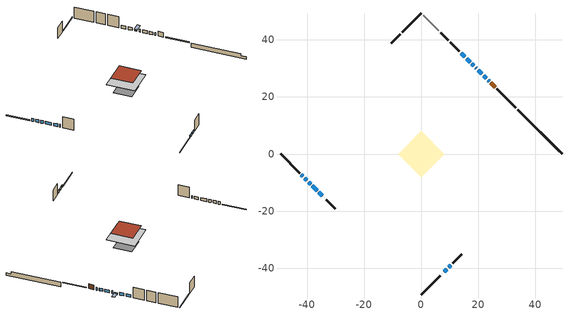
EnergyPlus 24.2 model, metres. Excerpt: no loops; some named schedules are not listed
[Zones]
conditioned space
 floor othersidecoefficients (Floor1 construction): -3.36,0 0,3.36 3.36,0 0,-3.36 z1.22
 floor adiabatic (AdiabaticFloorConstruction): -8.08,0 0,8.08 8.08,0 0,-8.08 z3.66
 floor foundation (Slab1 construction): -5.2,0 0,5.2 5.2,0 0,-5.2 z-0.79
 wall outside (RimJoist1 construction): 0,-49.36 6.68,-42.67 / -49.36,0 -42.67,-6.68 / 0,49.36 -6.68,42.67 / 33.23,16.13 26.54,22.82 z1.22:1.52
 wall outside (AdiabaticWallConstruction 1): 25.89,23.47 24.45,24.91 z1.22:3.25
 wall outside (AdiabaticWallConstruction): -42.02,-7.34 -41.52,-7.84 / 23.79,25.57 23.49,25.87 / 7.34,-42.02 7.36,-42 / -40.86,-8.5 -40.1,-9.26 / 22.83,26.52 21.96,27.4 / 21.3,28.06 20,29.36 / -39.44,-9.92 -38.83,-10.52 / 19.34,30.01 19.04,30.32 / -38.18,-11.18 -36.53,-12.83 / 8.01,-41.35 8.91,-40.45 / 9.57,-39.79 10.32,-39.04 / 17.1,32.26 15.93,33.43 / 15.27,34.09 13.96,35.4 / -35.87,-13.49 -34.74,-14.61 / -34.09,-15.27 -33.94,-15.42 z1.22:2.44; 18.38,30.97 17.75,31.61 z1.22:1.81
 wall outside (Wall1 construction): 10.98,-38.38 14.18,-35.18 / -33.28,-16.08 -30.08,-19.28 / -7.34,42.02 -10.54,38.82 / 13.3,36.06 10.1,39.26 z1.22:6.1
 wall foundation (FoundationWall1 construction): 33.88,15.48,-0.79 33.88,15.48,1.22 47.81,1.55,1.22 47.81,1.55,0.27 49.36,0,0.27 49.36,0,-0.79
 wall othersidecoefficients (Wall2 construction): 9.44,39.91 6.85,42.51 z1.22:6.1
 wall adiabatic (Wall4 construction): 6.19,43.16 0.66,48.7 z1.22:6.1
 window (WindowConstruction): -42.02,-7.34 -41.52,-7.84 z1.22:2.44
 window (WindowConstruction 11): 23.79,25.57 23.49,25.87 z1.22:2.44
 window (WindowConstruction 12): 7.34,-42.02 7.35,-42 z1.22:2.44
 window (WindowConstruction 7): -40.86,-8.5 -40.1,-9.26 z1.22:2.44
 window (WindowConstruction 8): 22.83,26.52 21.96,27.4 z1.22:2.44
 window (WindowConstruction 9): 21.3,28.06 20,29.36 z1.22:2.44
 window (WindowConstruction 13): -39.44,-9.92 -38.83,-10.52 z1.22:2.44
 window (WindowConstruction 14): 19.34,30.02 19.04,30.32 z1.22:2.44
 window (WindowConstruction 15): 18.38,30.97 17.75,31.6 z1.22:1.81
 window (WindowConstruction 1): -38.18,-11.18 -36.53,-12.83 z1.22:2.44
 window (WindowConstruction 2): 8.01,-41.35 8.91,-40.45 z1.22:2.44
 window (WindowConstruction 3): 9.57,-39.79 10.32,-39.04 z1.22:2.44
 window (WindowConstruction 4): 17.1,32.26 15.93,33.43 z1.22:2.44
 window (WindowConstruction 5): 15.27,34.09 13.96,35.4 z1.22:2.44
 window (WindowConstruction 6): -35.87,-13.49 -34.75,-14.61 z1.22:2.44
 window (WindowConstruction 10): -34.09,-15.27 -33.94,-15.42 z1.22:2.44
 door (Door): 25.89,23.47 24.45,24.91 z1.22:3.25
 ceiling adiabatic (AdiabaticFloorConstruction): 0,-8.08 8.08,0 0,8.08 -8.08,0 z3.66
 roof outside (Roof1 construction): 0,6.19 -6.19,0 0,-6.19 6.19,0 z6.1
shading: 17.65,31.71 18.49,30.87 20.65,33.03 19.81,33.87 z1.95
[Building]
Building 1: Terrain=Suburbs
[Site:Location]
Montreal Intl AP_QC: Latitude {deg}=45.47; Longitude {deg}=-73.74; Time Zone {hr}=-5; Elevation {m}=36; Keep Site Location Information=Yes
[Site:GroundTemperature:Shallow]
2.07863, -0.316383, -0.508184, 0.628371, 5.19101, 9.73239, 13.6695, 16.1636, 16.3755, 14.347, 10.5102, 6.10817
[Site:WaterMainsTemperature]
Calculation Method=Schedule; Temperature Schedule=mains temperature schedule
[Material] Roughness=Rough; Thermal Absorptance=0.9
Name | Thickness {m} | Conductivity {W/m-K} | Density {kg/m3} | Specific Heat {J/kg-K} | Solar Absorptance | Visible Absorptance
asphalt or fiberglass shingles | 0.00635 | 0.162714 | 1121.4 | 1465.45 | 0.4 | 0.4
concrete 4.0 in. | 0.1016 | 1.803125 | 2242.8 | 837.4 | 0.7 | 0.7
concrete 8.0 in. | 0.2032 | 1.803125 | 2242.8 | 837.4 | 0.7 | 0.7
door material | 0.04445 | 0.0451087 | 512.64 | 1214.23 | 0.7 | 0.7
floor covering | 0.0127 | 9.015625 | 54.468 | 1339.84 | 0.6 | 0.6
floor covering 1 | 0.0127 | 0.0433444 | 54.468 | 1339.84 | 0.6 | 0.6
floor rigid ins; wall rigid ins | 0.512978 | 0.029427 | 32.04 | 1214.23 | 0.7 | 0.7
floor stud and cavity | 0.0889 | 0.446003 | 50.32683 | 1063.81 | 0.7 | 0.7
floor stud and cavity 1 | 0.1397 | 1.75129 | 37.0049 | 1207.88 | 0.7 | 0.7
furniture material conditioned space 1 | 0.1524 | 0.115458 | 640.8 | 1214.23 | 0.6 | 0.6
gypsum board | 0.0127 | 0.160291 | 801 | 837.4 | 0.6 | 0.6
gypsum board 1 | 0.0127 | 0.160291 | 801 | 837.4 | 0.7 | 0.7
osb sheathing 0.5 in. | 0.0127 | 0.115458 | 512.64 | 1214.23 | 0.7 | 0.7
osb sheathing 0.5 in. 1 | 0.0127 | 0.115458 | 512.64 | 1214.23 | 0.4 | 0.4
osb sheathing 0.75 in. | 0.01905 | 0.115458 | 512.64 | 1214.23 | 0.7 | 0.7
osb sheathing 2.0 in. | 0.0508 | 0.115458 | 512.64 | 1214.23 | 0.7 | 0.7
rim joist stud and cavity | 0.0508 | 0.353641 | 125.044 | 1163.47 | 0.6 | 0.6
roof stud and cavity | 0.2032 | 0.130848 | 78.34581 | 1123.46 | 0.7 | 0.7
wall stud and cavity | 0.1397 | 0.118064 | 139.0536 | 1170.24 | 0.7 | 0.7
wall stud and cavity 1 | 0.1397 | 0.103772 | 139.0536 | 1170.24 | 0.7 | 0.7
wall stud and cavity 2 | 0.0889 | 0.380278 | 52.3479 | 1209.89 | 0.7 | 0.7
wall stud and cavity 3 | 0.0889 | 0.391764 | 83.0341 | 1211.67 | 0.7 | 0.7
wood siding | 0.0254 | 0.102417 | 544.68 | 1172.36 | 0.4 | 0.4
wood siding 1; wood siding 2; wood siding 3 | 0.0254 | 0.102417 | 544.68 | 1172.36 | 0.7 | 0.7
[WindowMaterial:SimpleGlazingSystem]
Name | U-Factor {W/m2-K} | Solar Heat Gain Coefficient
WindowMaterial | 2.77768 | 0.55
WindowMaterial 1 | 1.90043 | 0.57
WindowMaterial 10 | 3.023535 | 0.55
WindowMaterial 11 | 3.04 | 0.45
WindowMaterial 12 | 3.1564 | 0.15
WindowMaterial 13 | 5.411134 | 0.61
WindowMaterial 14 | 3.04227 | 0.45
WindowMaterial 2 | 1.93109 | 0.54
WindowMaterial 3 | 1.939037 | 0.53
WindowMaterial 4 | 1.91405 | 0.56
WindowMaterial 5 | 2.95256 | 0.58
WindowMaterial 6 | 1.916325 | 0.55
WindowMaterial 7 | 2.969594 | 0.56
WindowMaterial 8 | 2.93496 | 0.6
WindowMaterial 9 | 2.915653 | 0.63
[Construction]
AdiabaticFloorConstruction: floor stud and cavity 1, floor rigid ins, osb sheathing 0.75 in., floor covering 1
AdiabaticWallConstruction: wood siding 2, wall rigid ins, wall stud and cavity 2, gypsum board
AdiabaticWallConstruction 1: wood siding 3, wall rigid ins, wall stud and cavity 2, gypsum board
Door: door material
Floor1 construction: floor stud and cavity, floor covering
FoundationWall1 construction: concrete 8.0 in., gypsum board 1
furniture construction conditioned space 1: furniture material conditioned space 1
PartitionWallConstruction: gypsum board, wall stud and cavity 3, gypsum board
RimJoist1 construction: wood siding 1, osb sheathing 2.0 in., rim joist stud and cavity
Roof1 construction: asphalt or fiberglass shingles, osb sheathing 0.75 in., roof stud and cavity, gypsum board
Slab1 construction: concrete 4.0 in.
Wall1 construction: wood siding, osb sheathing 0.5 in., wall stud and cavity, gypsum board
Wall2 construction; Wall4 construction: osb sheathing 0.5 in. 1, wall stud and cavity 1, gypsum board
WindowConstruction: WindowMaterial
WindowConstruction 1: WindowMaterial 1
WindowConstruction 10: WindowMaterial 10
WindowConstruction 11: WindowMaterial 11
WindowConstruction 12: WindowMaterial 12
WindowConstruction 13; WindowConstruction 14: WindowMaterial 13
WindowConstruction 15: WindowMaterial 14
WindowConstruction 2: WindowMaterial 2
WindowConstruction 3: WindowMaterial 3
WindowConstruction 4: WindowMaterial 4
WindowConstruction 5: WindowMaterial 5
WindowConstruction 6: WindowMaterial 6
WindowConstruction 7: WindowMaterial 7
WindowConstruction 8: WindowMaterial 8
WindowConstruction 9: WindowMaterial 9
[Zone]
conditioned space: Multiplier=1; Volume {m3}=460.2; Part of Total Floor Area=Yes
[Space]
conditioned space 1: Zone=conditioned space; Volume {m3}=460.2
[SurfaceProperty:OtherSideCoefficients]
other non-freezing space: Combined Convective/Radiative Film Coefficient {W/m2-K}=8.35; Constant Temperature Coefficient=1; External Dry-Bulb Temperature Coefficient=0; Ground Temperature Coefficient=0; Wind Speed Coefficient=0; Zone Air Temperature Coefficient=0; Constant Temperature Schedule=other non-freezing space; Previous Other Side Temperature Coefficient=0
[SurfaceProperty:ExposedFoundationPerimeter]
Slab1: Exposed Perimeter Calculation Method=TotalExposedPerimeter; Total Exposed Perimeter {m}=21.885
[InternalMass] Zone or ZoneList=conditioned space; Space or SpaceList=conditioned space 1
Name | Construction | Surface Area {m2}
furniture mass conditioned space 1 | furniture construction conditioned space 1 | 82.9439
partition wall mass | PartitionWallConstruction | 207.36
[Lights]
interior lighting: Zone or ZoneList or Space or SpaceList=conditioned space 1; Schedule=interior lighting schedule; Design Level Calculation Method=LightingLevel; Lighting Level {W}=343.2; Return Air Fraction=0; Fraction Radiant=0.6; Fraction Visible=0.2; Fraction Replaceable=1
[People]
occupants: Zone or ZoneList or Space or SpaceList=conditioned space 1; Number of People Schedule=occupants schedule; Number of People Calculation Method=People; Number of People=3; Fraction Radiant=0.314171; Sensible Heat Fraction=0.56303; Activity Level Schedule=occupants activity schedule; Carbon Dioxide Generation Rate {m3/s-W}=0; Enable ASHRAE 55 Comfort Warnings=No; Mean Radiant Temperature Calculation Type=EnclosureAveraged
[ElectricEquipment] Zone or ZoneList or Space or SpaceList=conditioned space 1; Design Level Calculation Method=EquipmentLevel
Name | Schedule | Design Level {W} | Fraction Latent | Fraction Radiant | Fraction Lost
clothes dryer | clothes dryer schedule | 140.772 | 0.015 | 0.081 | 0.85
clothes washer | clothes washer schedule | 32.1985 | 0.03 | 0.162 | 0.7
cooking range | cooking range schedule | 208.969 | 0.08 | 0.432 | 0.2
dishwasher | dishwasher schedule | 66.8632 | 0.3 | 0.18 | 0.4
fridge | fridge schedule | 72.9452 | 0 | 0.6 | 0
mech vent bath fan 0 | mech vent bath fan 0 schedule | 50.2 | 0 | 0 | 1
mech vent house fan | mech vent house fan schedule | 0 | 0 | 0 | 1
mech vent house fan cfis | mech vent house fan cfis schedule | 0 | 0 | 0 | 0
mech vent range fan 0 | mech vent range fan 0 schedule | 57 | 0 | 0 | 1
misc plug loads | misc plug loads schedule | 494.7 | 0.045 | 0.513 | 0.1
whole house fan | Always On Discrete | 0 | 0 | 0 | 1
[OtherEquipment] Zone or ZoneList or Space or SpaceList=conditioned space 1; Design Level Calculation Method=EquipmentLevel
Name | Fuel Type | Schedule | Design Level {W} | Fraction Latent | Fraction Radiant | Fraction Lost
clothes dryer 1 | Electricity | clothes dryer schedule | 0 | 0.015 | 0.081 | 0.85
cooking range 1 | Electricity | cooking range schedule | 0 | 0.08 | 0.432 | 0.2
general water use latent | None | general water use schedule | 59.3978 | 1 | 0 | 0
general water use sensible | None | general water use schedule | -58.539 | 0 | 0.6 | 0
mech vent house fan latent load | None | Always On Discrete | 0 | 1 | 0 | 0
mech vent house fan sensible load | None | Always On Discrete | 0 | 0 | 0 | 0
water heater energy adjustment1 | Electricity | Always On Discrete | 0.01 | 0 | 0 | 1
[ZoneInfiltration:DesignFlowRate] Zone or ZoneList or Space or SpaceList=conditioned space 1; Schedule=Always On Discrete; Design Flow Rate Calculation Method=Flow/Zone; Design Flow Rate {m3/s}=0
infil flow; natural vent flow; whole house fan flow
[Foundation:Kiva]
Foundation Kiva 1: Initial Indoor Air Temperature {C}=18; Wall Height Above Grade {m}=1.21999; Wall Depth Below Slab {m}=0.2032
[Foundation:Kiva:Settings]
Soil Conductivity {W/m-K}=0.849921; Soil Density {kg/m3}=1842.3; Soil Specific Heat {J/kg-K}=418.7; Ground Solar Absorptivity=0.9; Ground Thermal Absorptivity=0.9; Ground Surface Roughness {m}=0.03; Far-Field Width {m}=40; Deep-Ground Boundary Condition=ZeroFlux; Deep-Ground Depth {m}=40; Minimum Cell Dimension {m}=0.2; Maximum Cell Growth Coefficient=3; Simulation Timestep=Timestep
[Exterior:Lights]
exterior lighting: Schedule=exterior lighting schedule; Design Level {W}=75.6
[Schedule:Constant]
Name | Hourly Value
other non-freezing space; fridge schedule | 0
occupants activity schedule | 117.228
mech vent house fan schedule; mech vent house fan cfis schedule; Always On Discrete | 1
[Schedule:Day:Interval]
interior lighting schedule day: No, 01:00, 0.108182, 04:00, 0.0901515, 05:00, 0.0991667, 06:00, 0.162273, 07:00, 0.270455, 08:00, 0.342576, 10:00, 0.369621, 11:00, 0.351591, 12:00, 0.333561, 13:00, 0.324545, 14:00, 0.31553, 15:00, 0.333561, 16:00, 0.369621, 17:00, 0.450758, 18:00, 0.585985, 19:00, 0.775303, 20:00, 0.955606, 21:00, 0.991667, 22:00, 0.712197, 23:00, 0.360606, 24:00, 0.162273
interior lighting schedule day 1: No, 01:00, 0.100909, 04:00, 0.0840909, 05:00, 0.0925, 06:00, 0.151364, 07:00, 0.252273, 08:00, 0.319545, 10:00, 0.344773, 11:00, 0.327955, 12:00, 0.311136, 13:00, 0.302727, 14:00, 0.294318, 15:00, 0.311136, 16:00, 0.344773, 17:00, 0.420455, 18:00, 0.546591, 19:00, 0.723182, 20:00, 0.891364, 21:00, 0.925, 22:00, 0.664318, 23:00, 0.336364, 24:00, 0.151364
interior lighting schedule default day: No, 24:00, 0
[Schedule:Week:Daily]
interior lighting schedule Week Rule - Jan1-Jan27: interior lighting schedule day, interior lighting schedule day, interior lighting schedule day, interior lighting schedule day, interior lighting schedule day, interior lighting schedule day, interior lighting schedule day, interior lighting schedule default day, interior lighting schedule default day, interior lighting schedule default day, interior lighting schedule default day, interior lighting schedule default day
interior lighting schedule Week Rule - Jan28-Feb3: interior lighting schedule day, interior lighting schedule day, interior lighting schedule day, interior lighting schedule day, interior lighting schedule day 1, interior lighting schedule day 1, interior lighting schedule day 1, interior lighting schedule default day, interior lighting schedule default day, interior lighting schedule default day, interior lighting schedule default day, interior lighting schedule default day
interior lighting schedule Week Rule - Feb4-Feb24: interior lighting schedule day 1, interior lighting schedule day 1, interior lighting schedule day 1, interior lighting schedule day 1, interior lighting schedule day 1, interior lighting schedule day 1, interior lighting schedule day 1, interior lighting schedule default day, interior lighting schedule default day, interior lighting schedule default day, interior lighting schedule default day, interior lighting schedule default day
interior lighting schedule Week Rule - Feb25-Mar3: interior lighting schedule day 1, interior lighting schedule day 1, interior lighting schedule day 1, interior lighting schedule day 1, interior lighting schedule day 2, interior lighting schedule day 2, interior lighting schedule day 2, interior lighting schedule default day, interior lighting schedule default day, interior lighting schedule default day, interior lighting schedule default day, interior lighting schedule default day
interior lighting schedule Week Rule - Mar4-Mar31: interior lighting schedule day 2, interior lighting schedule day 2, interior lighting schedule day 2, interior lighting schedule day 2, interior lighting schedule day 2, interior lighting schedule day 2, interior lighting schedule day 2, interior lighting schedule default day, interior lighting schedule default day, interior lighting schedule default day, interior lighting schedule default day, interior lighting schedule default day
interior lighting schedule Week Rule - Apr1-Apr28: interior lighting schedule day 3, interior lighting schedule day 3, interior lighting schedule day 3, interior lighting schedule day 3, interior lighting schedule day 3, interior lighting schedule day 3, interior lighting schedule day 3, interior lighting schedule default day, interior lighting schedule default day, interior lighting schedule default day, interior lighting schedule default day, interior lighting schedule default day
interior lighting schedule Week Rule - Apr29-May5: interior lighting schedule day 3, interior lighting schedule day 3, interior lighting schedule day 4, interior lighting schedule day 4, interior lighting schedule day 4, interior lighting schedule day 4, interior lighting schedule day 4, interior lighting schedule default day, interior lighting schedule default day, interior lighting schedule default day, interior lighting schedule default day, interior lighting schedule default day
interior lighting schedule Week Rule - May6-May26: interior lighting schedule day 4, interior lighting schedule day 4, interior lighting schedule day 4, interior lighting schedule day 4, interior lighting schedule day 4, interior lighting schedule day 4, interior lighting schedule day 4, interior lighting schedule default day, interior lighting schedule default day, interior lighting schedule default day, interior lighting schedule default day, interior lighting schedule default day
interior lighting schedule Week Rule - May27-Jun2: interior lighting schedule day 4, interior lighting schedule day 4, interior lighting schedule day 4, interior lighting schedule day 4, interior lighting schedule day 4, interior lighting schedule day 5, interior lighting schedule day 5, interior lighting schedule default day, interior lighting schedule default day, interior lighting schedule default day, interior lighting schedule default day, interior lighting schedule default day
interior lighting schedule Week Rule - Jun3-Jun30: interior lighting schedule day 5, interior lighting schedule day 5, interior lighting schedule day 5, interior lighting schedule day 5, interior lighting schedule day 5, interior lighting schedule day 5, interior lighting schedule day 5, interior lighting schedule default day, interior lighting schedule default day, interior lighting schedule default day, interior lighting schedule default day, interior lighting schedule default day
interior lighting schedule Week Rule - Jul1-Jul28: interior lighting schedule day 6, interior lighting schedule day 6, interior lighting schedule day 6, interior lighting schedule day 6, interior lighting schedule day 6, interior lighting schedule day 6, interior lighting schedule day 6, interior lighting schedule default day, interior lighting schedule default day, interior lighting schedule default day, interior lighting schedule default day, interior lighting schedule default day
interior lighting schedule Week Rule - Jul29-Aug4: interior lighting schedule day 6, interior lighting schedule day 6, interior lighting schedule day 6, interior lighting schedule day 7, interior lighting schedule day 7, interior lighting schedule day 7, interior lighting schedule day 7, interior lighting schedule default day, interior lighting schedule default day, interior lighting schedule default day, interior lighting schedule default day, interior lighting schedule default day
interior lighting schedule Week Rule - Aug5-Aug25: interior lighting schedule day 7, interior lighting schedule day 7, interior lighting schedule day 7, interior lighting schedule day 7, interior lighting schedule day 7, interior lighting schedule day 7, interior lighting schedule day 7, interior lighting schedule default day, interior lighting schedule default day, interior lighting schedule default day, interior lighting schedule default day, interior lighting schedule default day
interior lighting schedule Week Rule - Aug26-Sep1: interior lighting schedule day 7, interior lighting schedule day 7, interior lighting schedule day 7, interior lighting schedule day 7, interior lighting schedule day 7, interior lighting schedule day 7, interior lighting schedule day 8, interior lighting schedule default day, interior lighting schedule default day, interior lighting schedule default day, interior lighting schedule default day, interior lighting schedule default day
interior lighting schedule Week Rule - Sep2-Sep29: interior lighting schedule day 8, interior lighting schedule day 8, interior lighting schedule day 8, interior lighting schedule day 8, interior lighting schedule day 8, interior lighting schedule day 8, interior lighting schedule day 8, interior lighting schedule default day, interior lighting schedule default day, interior lighting schedule default day, interior lighting schedule default day, interior lighting schedule default day
interior lighting schedule Week Rule - Sep30-Oct6: interior lighting schedule day 8, interior lighting schedule day 9, interior lighting schedule day 9, interior lighting schedule day 9, interior lighting schedule day 9, interior lighting schedule day 9, interior lighting schedule day 9, interior lighting schedule default day, interior lighting schedule default day, interior lighting schedule default day, interior lighting schedule default day, interior lighting schedule default day
interior lighting schedule Week Rule - Oct7-Oct27: interior lighting schedule day 9, interior lighting schedule day 9, interior lighting schedule day 9, interior lighting schedule day 9, interior lighting schedule day 9, interior lighting schedule day 9, interior lighting schedule day 9, interior lighting schedule default day, interior lighting schedule default day, interior lighting schedule default day, interior lighting schedule default day, interior lighting schedule default day
interior lighting schedule Week Rule - Oct28-Nov3: interior lighting schedule day 9, interior lighting schedule day 9, interior lighting schedule day 9, interior lighting schedule day 9, interior lighting schedule day 10, interior lighting schedule day 10, interior lighting schedule day 10, interior lighting schedule default day, interior lighting schedule default day, interior lighting schedule default day, interior lighting schedule default day, interior lighting schedule default day
interior lighting schedule Week Rule - Nov4-Nov24: interior lighting schedule day 10, interior lighting schedule day 10, interior lighting schedule day 10, interior lighting schedule day 10, interior lighting schedule day 10, interior lighting schedule day 10, interior lighting schedule day 10, interior lighting schedule default day, interior lighting schedule default day, interior lighting schedule default day, interior lighting schedule default day, interior lighting schedule default day
interior lighting schedule Week Rule - Nov25-Dec1: interior lighting schedule day 10, interior lighting schedule day 10, interior lighting schedule day 10, interior lighting schedule day 10, interior lighting schedule day 10, interior lighting schedule day 10, interior lighting schedule day 11, interior lighting schedule default day, interior lighting schedule default day, interior lighting schedule default day, interior lighting schedule default day, interior lighting schedule default day
interior lighting schedule Week Rule - Dec2-Dec31: interior lighting schedule day 11, interior lighting schedule day 11, interior lighting schedule day 11, interior lighting schedule day 11, interior lighting schedule day 11, interior lighting schedule day 11, interior lighting schedule day 11, interior lighting schedule default day, interior lighting schedule default day, interior lighting schedule default day, interior lighting schedule default day, interior lighting schedule default day
occupants schedule Week Rule - Jan1-Dec31: occupants schedule day, occupants schedule day, occupants schedule day, occupants schedule day, occupants schedule day, occupants schedule day, occupants schedule day, occupants schedule default day, occupants schedule default day, occupants schedule default day, occupants schedule default day, occupants schedule default day
clothes dryer schedule Week Rule - Jan1-Dec31: clothes dryer schedule day, clothes dryer schedule day, clothes dryer schedule day, clothes dryer schedule day, clothes dryer schedule day, clothes dryer schedule day, clothes dryer schedule day, clothes dryer schedule default day, clothes dryer schedule default day, clothes dryer schedule default day, clothes dryer schedule default day, clothes dryer schedule default day
clothes washer schedule Week Rule - Jan1-Dec31: clothes washer schedule day, clothes washer schedule day, clothes washer schedule day, clothes washer schedule day, clothes washer schedule day, clothes washer schedule day, clothes washer schedule day, clothes washer schedule default day, clothes washer schedule default day, clothes washer schedule default day, clothes washer schedule default day, clothes washer schedule default day
cooking range schedule Week Rule - Jan1-Dec31: cooking range schedule day, cooking range schedule day, cooking range schedule day, cooking range schedule day, cooking range schedule day, cooking range schedule day, cooking range schedule day, cooking range schedule default day, cooking range schedule default day, cooking range schedule default day, cooking range schedule default day, cooking range schedule default day
dishwasher schedule Week Rule - Jan1-Dec31: dishwasher schedule day, dishwasher schedule day, dishwasher schedule day, dishwasher schedule day, dishwasher schedule day, dishwasher schedule day, dishwasher schedule day, dishwasher schedule default day, dishwasher schedule default day, dishwasher schedule default day, dishwasher schedule default day, dishwasher schedule default day
mech vent bath fan 0 schedule Week Rule - Jan1-Dec31: mech vent bath fan 0 schedule day, mech vent bath fan 0 schedule day, mech vent bath fan 0 schedule day, mech vent bath fan 0 schedule day, mech vent bath fan 0 schedule day, mech vent bath fan 0 schedule day, mech vent bath fan 0 schedule day, mech vent bath fan 0 schedule default day, mech vent bath fan 0 schedule default day, mech vent bath fan 0 schedule default day, mech vent bath fan 0 schedule default day, mech vent bath fan 0 schedule default day
mech vent range fan 0 schedule Week Rule - Jan1-Dec31: mech vent range fan 0 schedule day, mech vent range fan 0 schedule day, mech vent range fan 0 schedule day, mech vent range fan 0 schedule day, mech vent range fan 0 schedule day, mech vent range fan 0 schedule day, mech vent range fan 0 schedule day, mech vent range fan 0 schedule default day, mech vent range fan 0 schedule default day, mech vent range fan 0 schedule default day, mech vent range fan 0 schedule default day, mech vent range fan 0 schedule default day
misc plug loads schedule Week Rule - Jan1-Dec31: misc plug loads schedule day, misc plug loads schedule day, misc plug loads schedule day, misc plug loads schedule day, misc plug loads schedule day, misc plug loads schedule day, misc plug loads schedule day, misc plug loads schedule default day, misc plug loads schedule default day, misc plug loads schedule default day, misc plug loads schedule default day, misc plug loads schedule default day
general water use schedule Week Rule - Jan1-Dec31: general water use schedule day, general water use schedule day, general water use schedule day, general water use schedule day, general water use schedule day, general water use schedule day, general water use schedule day, general water use schedule default day, general water use schedule default day, general water use schedule default day, general water use schedule default day, general water use schedule default day
exterior lighting schedule Week Rule - Jan1-Jan27: exterior lighting schedule day, exterior lighting schedule day, exterior lighting schedule day, exterior lighting schedule day, exterior lighting schedule day, exterior lighting schedule day, exterior lighting schedule day, exterior lighting schedule default day, exterior lighting schedule default day, exterior lighting schedule default day, exterior lighting schedule default day, exterior lighting schedule default day
exterior lighting schedule Week Rule - Jan28-Feb3: exterior lighting schedule day, exterior lighting schedule day, exterior lighting schedule day, exterior lighting schedule day, exterior lighting schedule day 1, exterior lighting schedule day 1, exterior lighting schedule day 1, exterior lighting schedule default day, exterior lighting schedule default day, exterior lighting schedule default day, exterior lighting schedule default day, exterior lighting schedule default day
exterior lighting schedule Week Rule - Feb4-Feb24: exterior lighting schedule day 1, exterior lighting schedule day 1, exterior lighting schedule day 1, exterior lighting schedule day 1, exterior lighting schedule day 1, exterior lighting schedule day 1, exterior lighting schedule day 1, exterior lighting schedule default day, exterior lighting schedule default day, exterior lighting schedule default day, exterior lighting schedule default day, exterior lighting schedule default day
exterior lighting schedule Week Rule - Feb25-Mar3: exterior lighting schedule day 1, exterior lighting schedule day 1, exterior lighting schedule day 1, exterior lighting schedule day 1, exterior lighting schedule day 2, exterior lighting schedule day 2, exterior lighting schedule day 2, exterior lighting schedule default day, exterior lighting schedule default day, exterior lighting schedule default day, exterior lighting schedule default day, exterior lighting schedule default day
exterior lighting schedule Week Rule - Mar4-Mar31: exterior lighting schedule day 2, exterior lighting schedule day 2, exterior lighting schedule day 2, exterior lighting schedule day 2, exterior lighting schedule day 2, exterior lighting schedule day 2, exterior lighting schedule day 2, exterior lighting schedule default day, exterior lighting schedule default day, exterior lighting schedule default day, exterior lighting schedule default day, exterior lighting schedule default day
exterior lighting schedule Week Rule - Apr1-Apr28: exterior lighting schedule day 3, exterior lighting schedule day 3, exterior lighting schedule day 3, exterior lighting schedule day 3, exterior lighting schedule day 3, exterior lighting schedule day 3, exterior lighting schedule day 3, exterior lighting schedule default day, exterior lighting schedule default day, exterior lighting schedule default day, exterior lighting schedule default day, exterior lighting schedule default day
exterior lighting schedule Week Rule - Apr29-May5: exterior lighting schedule day 3, exterior lighting schedule day 3, exterior lighting schedule day 4, exterior lighting schedule day 4, exterior lighting schedule day 4, exterior lighting schedule day 4, exterior lighting schedule day 4, exterior lighting schedule default day, exterior lighting schedule default day, exterior lighting schedule default day, exterior lighting schedule default day, exterior lighting schedule default day
exterior lighting schedule Week Rule - May6-May26: exterior lighting schedule day 4, exterior lighting schedule day 4, exterior lighting schedule day 4, exterior lighting schedule day 4, exterior lighting schedule day 4, exterior lighting schedule day 4, exterior lighting schedule day 4, exterior lighting schedule default day, exterior lighting schedule default day, exterior lighting schedule default day, exterior lighting schedule default day, exterior lighting schedule default day
exterior lighting schedule Week Rule - May27-Jun2: exterior lighting schedule day 4, exterior lighting schedule day 4, exterior lighting schedule day 4, exterior lighting schedule day 4, exterior lighting schedule day 4, exterior lighting schedule day 5, exterior lighting schedule day 5, exterior lighting schedule default day, exterior lighting schedule default day, exterior lighting schedule default day, exterior lighting schedule default day, exterior lighting schedule default day
exterior lighting schedule Week Rule - Jun3-Jun30: exterior lighting schedule day 5, exterior lighting schedule day 5, exterior lighting schedule day 5, exterior lighting schedule day 5, exterior lighting schedule day 5, exterior lighting schedule day 5, exterior lighting schedule day 5, exterior lighting schedule default day, exterior lighting schedule default day, exterior lighting schedule default day, exterior lighting schedule default day, exterior lighting schedule default day
exterior lighting schedule Week Rule - Jul1-Jul28: exterior lighting schedule day 6, exterior lighting schedule day 6, exterior lighting schedule day 6, exterior lighting schedule day 6, exterior lighting schedule day 6, exterior lighting schedule day 6, exterior lighting schedule day 6, exterior lighting schedule default day, exterior lighting schedule default day, exterior lighting schedule default day, exterior lighting schedule default day, exterior lighting schedule default day
exterior lighting schedule Week Rule - Jul29-Aug4: exterior lighting schedule day 6, exterior lighting schedule day 6, exterior lighting schedule day 6, exterior lighting schedule day 7, exterior lighting schedule day 7, exterior lighting schedule day 7, exterior lighting schedule day 7, exterior lighting schedule default day, exterior lighting schedule default day, exterior lighting schedule default day, exterior lighting schedule default day, exterior lighting schedule default day
exterior lighting schedule Week Rule - Aug5-Aug25: exterior lighting schedule day 7, exterior lighting schedule day 7, exterior lighting schedule day 7, exterior lighting schedule day 7, exterior lighting schedule day 7, exterior lighting schedule day 7, exterior lighting schedule day 7, exterior lighting schedule default day, exterior lighting schedule default day, exterior lighting schedule default day, exterior lighting schedule default day, exterior lighting schedule default day
exterior lighting schedule Week Rule - Aug26-Sep1: exterior lighting schedule day 7, exterior lighting schedule day 7, exterior lighting schedule day 7, exterior lighting schedule day 7, exterior lighting schedule day 7, exterior lighting schedule day 7, exterior lighting schedule day 8, exterior lighting schedule default day, exterior lighting schedule default day, exterior lighting schedule default day, exterior lighting schedule default day, exterior lighting schedule default day
exterior lighting schedule Week Rule - Sep2-Sep29: exterior lighting schedule day 8, exterior lighting schedule day 8, exterior lighting schedule day 8, exterior lighting schedule day 8, exterior lighting schedule day 8, exterior lighting schedule day 8, exterior lighting schedule day 8, exterior lighting schedule default day, exterior lighting schedule default day, exterior lighting schedule default day, exterior lighting schedule default day, exterior lighting schedule default day
exterior lighting schedule Week Rule - Sep30-Oct6: exterior lighting schedule day 8, exterior lighting schedule day 9, exterior lighting schedule day 9, exterior lighting schedule day 9, exterior lighting schedule day 9, exterior lighting schedule day 9, exterior lighting schedule day 9, exterior lighting schedule default day, exterior lighting schedule default day, exterior lighting schedule default day, exterior lighting schedule default day, exterior lighting schedule default day
exterior lighting schedule Week Rule - Oct7-Oct27: exterior lighting schedule day 9, exterior lighting schedule day 9, exterior lighting schedule day 9, exterior lighting schedule day 9, exterior lighting schedule day 9, exterior lighting schedule day 9, exterior lighting schedule day 9, exterior lighting schedule default day, exterior lighting schedule default day, exterior lighting schedule default day, exterior lighting schedule default day, exterior lighting schedule default day
exterior lighting schedule Week Rule - Oct28-Nov3: exterior lighting schedule day 9, exterior lighting schedule day 9, exterior lighting schedule day 9, exterior lighting schedule day 9, exterior lighting schedule day 10, exterior lighting schedule day 10, exterior lighting schedule day 10, exterior lighting schedule default day, exterior lighting schedule default day, exterior lighting schedule default day, exterior lighting schedule default day, exterior lighting schedule default day
exterior lighting schedule Week Rule - Nov4-Nov24: exterior lighting schedule day 10, exterior lighting schedule day 10, exterior lighting schedule day 10, exterior lighting schedule day 10, exterior lighting schedule day 10, exterior lighting schedule day 10, exterior lighting schedule day 10, exterior lighting schedule default day, exterior lighting schedule default day, exterior lighting schedule default day, exterior lighting schedule default day, exterior lighting schedule default day
exterior lighting schedule Week Rule - Nov25-Dec1: exterior lighting schedule day 10, exterior lighting schedule day 10, exterior lighting schedule day 10, exterior lighting schedule day 10, exterior lighting schedule day 10, exterior lighting schedule day 10, exterior lighting schedule day 11, exterior lighting schedule default day, exterior lighting schedule default day, exterior lighting schedule default day, exterior lighting schedule default day, exterior lighting schedule default day
exterior lighting schedule Week Rule - Dec2-Dec31: exterior lighting schedule day 11, exterior lighting schedule day 11, exterior lighting schedule day 11, exterior lighting schedule day 11, exterior lighting schedule day 11, exterior lighting schedule day 11, exterior lighting schedule day 11, exterior lighting schedule default day, exterior lighting schedule default day, exterior lighting schedule default day, exterior lighting schedule default day, exterior lighting schedule default day
[Schedule:Year]
interior lighting schedule: interior lighting schedule Week Rule - Jan1-Jan27, 1, 1, 1, 27, interior lighting schedule Week Rule - Jan28-Feb3, 1, 28, 2, 3, interior lighting schedule Week Rule - Feb4-Feb24, 2, 4, 2, 24, interior lighting schedule Week Rule - Feb25-Mar3, 2, 25, 3, 3, interior lighting schedule Week Rule - Mar4-Mar31, 3, 4, 3, 31, interior lighting schedule Week Rule - Apr1-Apr28, 4, 1, 4, 28, interior lighting schedule Week Rule - Apr29-May5, 4, 29, 5, 5, interior lighting schedule Week Rule - May6-May26, 5, 6, 5, 26, interior lighting schedule Week Rule - May27-Jun2, 5, 27, 6, 2, interior lighting schedule Week Rule - Jun3-Jun30, 6, 3, 6, 30, interior lighting schedule Week Rule - Jul1-Jul28, 7, 1, 7, 28, interior lighting schedule Week Rule - Jul29-Aug4, 7, 29, 8, 4, interior lighting schedule Week Rule - Aug5-Aug25, 8, 5, 8, 25, interior lighting schedule Week Rule - Aug26-Sep1, 8, 26, 9, 1, interior lighting schedule Week Rule - Sep2-Sep29, 9, 2, 9, 29, interior lighting schedule Week Rule - Sep30-Oct6, 9, 30, 10, 6, interior lighting schedule Week Rule - Oct7-Oct27, 10, 7, 10, 27, interior lighting schedule Week Rule - Oct28-Nov3, 10, 28, 11, 3, interior lighting schedule Week Rule - Nov4-Nov24, 11, 4, 11, 24, interior lighting schedule Week Rule - Nov25-Dec1, 11, 25, 12, 1, interior lighting schedule Week Rule - Dec2-Dec31, 12, 2, 12, 31
occupants schedule: occupants schedule Week Rule - Jan1-Dec31, 1, 1, 12, 31
clothes dryer schedule: clothes dryer schedule Week Rule - Jan1-Dec31, 1, 1, 12, 31
clothes washer schedule: clothes washer schedule Week Rule - Jan1-Dec31, 1, 1, 12, 31
cooking range schedule: cooking range schedule Week Rule - Jan1-Dec31, 1, 1, 12, 31
dishwasher schedule: dishwasher schedule Week Rule - Jan1-Dec31, 1, 1, 12, 31
mech vent bath fan 0 schedule: mech vent bath fan 0 schedule Week Rule - Jan1-Dec31, 1, 1, 12, 31
mech vent range fan 0 schedule: mech vent range fan 0 schedule Week Rule - Jan1-Dec31, 1, 1, 12, 31
misc plug loads schedule: misc plug loads schedule Week Rule - Jan1-Dec31, 1, 1, 12, 31
general water use schedule: general water use schedule Week Rule - Jan1-Dec31, 1, 1, 12, 31
exterior lighting schedule: exterior lighting schedule Week Rule - Jan1-Jan27, 1, 1, 1, 27, exterior lighting schedule Week Rule - Jan28-Feb3, 1, 28, 2, 3, exterior lighting schedule Week Rule - Feb4-Feb24, 2, 4, 2, 24, exterior lighting schedule Week Rule - Feb25-Mar3, 2, 25, 3, 3, exterior lighting schedule Week Rule - Mar4-Mar31, 3, 4, 3, 31, exterior lighting schedule Week Rule - Apr1-Apr28, 4, 1, 4, 28, exterior lighting schedule Week Rule - Apr29-May5, 4, 29, 5, 5, exterior lighting schedule Week Rule - May6-May26, 5, 6, 5, 26, exterior lighting schedule Week Rule - May27-Jun2, 5, 27, 6, 2, exterior lighting schedule Week Rule - Jun3-Jun30, 6, 3, 6, 30, exterior lighting schedule Week Rule - Jul1-Jul28, 7, 1, 7, 28, exterior lighting schedule Week Rule - Jul29-Aug4, 7, 29, 8, 4, exterior lighting schedule Week Rule - Aug5-Aug25, 8, 5, 8, 25, exterior lighting schedule Week Rule - Aug26-Sep1, 8, 26, 9, 1, exterior lighting schedule Week Rule - Sep2-Sep29, 9, 2, 9, 29, exterior lighting schedule Week Rule - Sep30-Oct6, 9, 30, 10, 6, exterior lighting schedule Week Rule - Oct7-Oct27, 10, 7, 10, 27, exterior lighting schedule Week Rule - Oct28-Nov3, 10, 28, 11, 3, exterior lighting schedule Week Rule - Nov4-Nov24, 11, 4, 11, 24, exterior lighting schedule Week Rule - Nov25-Dec1, 11, 25, 12, 1, exterior lighting schedule Week Rule - Dec2-Dec31, 12, 2, 12, 31
[Schedule:Compact]
mains temperature schedule: Through: 01/01, For: AllDays, Until: 24:00, 6.56833, Through: 01/02, For: AllDays, Until: 24:00, 6.48722, Through: 01/03, For: AllDays, Until: 24:00, 6.40722, Through: 01/04, For: AllDays, Until: 24:00, 6.32889, Through: 01/05, For: AllDays, Until: 24:00, 6.25167, Through: 01/06, For: AllDays, Until: 24:00, 6.17611, Through: 01/07, For: AllDays, Until: 24:00, 6.10222, Through: 01/08, For: AllDays, Until: 24:00, 6.02944, Through: 01/09, For: AllDays, Until: 24:00, 5.95833, Through: 01/10, For: AllDays, Until: 24:00, 5.88889, Through: 01/11, For: AllDays, Until: 24:00, 5.82056, Through: 01/12, For: AllDays, Until: 24:00, 5.75444, Through: 01/13, For: AllDays, Until: 24:00, 5.68944, Through: 01/14, For: AllDays, Until: 24:00, 5.62611, Through: 01/15, For: AllDays, Until: 24:00, 5.56444, Through: 01/16, For: AllDays, Until: 24:00, 5.50444, Through: 01/17, For: AllDays, Until: 24:00, 5.44611, Through: 01/18, For: AllDays, Until: 24:00, 5.38944, Through: 01/19, For: AllDays, Until: 24:00, 5.33389, Through: 01/20, For: AllDays, Until: 24:00, 5.28111, Through: 01/21, For: AllDays, Until: 24:00, 5.22944, Through: 01/22, For: AllDays, Until: 24:00, 5.17944, Through: 01/23, For: AllDays, Until: 24:00, 5.13111, Through: 01/24, For: AllDays, Until: 24:00, 5.085, Through: 01/25, For: AllDays, Until: 24:00, 5.04056, Through: 01/26, For: AllDays, Until: 24:00, 4.99778, Through: 01/27, For: AllDays, Until: 24:00, 4.95667, Through: 01/28, For: AllDays, Until: 24:00, 4.91778, Through: 01/29, For: AllDays, Until: 24:00, 4.88056, Through: 01/30, For: AllDays, Until: 24:00, 4.845, Through: 01/31, For: AllDays, Until: 24:00, 4.81167, Through: 02/01, For: AllDays, Until: 24:00, 4.77944, Through: 02/02, For: AllDays, Until: 24:00, 4.75, Through: 02/03, For: AllDays, Until: 24:00, 4.72167, Through: 02/04, For: AllDays, Until: 24:00, 4.69611, Through: 02/05, For: AllDays, Until: 24:00, 4.67167, Through: 02/06, For: AllDays, Until: 24:00, 4.64944, Through: 02/07, For: AllDays, Until: 24:00, 4.62889, Through: 02/08, For: AllDays, Until: 24:00, 4.61056, Through: 02/09, For: AllDays, Until: 24:00, 4.59389, Through: 02/10, For: AllDays, Until: 24:00, 4.57944, Through: 02/11, For: AllDays, Until: 24:00, 4.56667, Through: 02/12, For: AllDays, Until: 24:00, 4.55611, Through: 02/13, For: AllDays, Until: 24:00, 4.54722, Through: 02/14, For: AllDays, Until: 24:00, 4.54056, Through: 02/15, For: AllDays, Until: 24:00, 4.53556, Through: 02/16, For: AllDays, Until: 24:00, 4.53278, Through: 02/17, For: AllDays, Until: 24:00, 4.53167, Through: 02/18, For: AllDays, Until: 24:00, 4.53278, Through: 02/19, For: AllDays, Until: 24:00, 4.53556, Through: 02/20, For: AllDays, Until: 24:00, 4.54056, Through: 02/21, For: AllDays, Until: 24:00, 4.54722, Through: 02/22, For: AllDays, Until: 24:00, 4.55611, Through: 02/23, For: AllDays, Until: 24:00, 4.56667, Through: 02/24, For: AllDays, Until: 24:00, 4.57944, Through: 02/25, For: AllDays, Until: 24:00, 4.59389, Through: 02/26, For: AllDays, Until: 24:00, 4.61056, Through: 02/27, For: AllDays, Until: 24:00, 4.62889, Through: 02/28, For: AllDays, Until: 24:00, 4.64889, Through: 03/01, For: AllDays, Until: 24:00, 4.67111, Through: 03/02, For: AllDays, Until: 24:00, 4.69556, Through: 03/03, For: AllDays, Until: 24:00, 4.72167, Through: 03/04, For: AllDays, Until: 24:00, 4.74944, Through: 03/05, For: AllDays, Until: 24:00, 4.77944, Through: 03/06, For: AllDays, Until: 24:00, 4.81111, Through: 03/07, For: AllDays, Until: 24:00, 4.84444, Through: 03/08, For: AllDays, Until: 24:00, 4.88, Through: 03/09, For: AllDays, Until: 24:00, 4.91722, Through: 03/10, For: AllDays, Until: 24:00, 4.95611, Through: 03/11, For: AllDays, Until: 24:00, 4.99722, Through: 03/12, For: AllDays, Until: 24:00, 5.04, Through: 03/13, For: AllDays, Until: 24:00, 5.08444, Through: 03/14, For: AllDays, Until: 24:00, 5.13056, Through: 03/15, For: AllDays, Until: 24:00, 5.17889, Through: 03/16, For: AllDays, Until: 24:00, 5.22833, Through: 03/17, For: AllDays, Until: 24:00, 5.28, Through: 03/18, For: AllDays, Until: 24:00, 5.33333, Through: 03/19, For: AllDays, Until: 24:00, 5.38833, Through: 03/20, For: AllDays, Until: 24:00, 5.445, Through: 03/21, For: AllDays, Until: 24:00, 5.50333, Through: 03/22, For: AllDays, Until: 24:00, 5.56333, Through: 03/23, For: AllDays, Until: 24:00, 5.625, Through: 03/24, For: AllDays, Until: 24:00, 5.68833, Through: 03/25, For: AllDays, Until: 24:00, 5.75333, Through: 03/26, For: AllDays, Until: 24:00, 5.81944, Through: 03/27, For: AllDays, Until: 24:00, 5.88778, Through: 03/28, For: AllDays, Until: 24:00, 5.95722, Through: 03/29, For: AllDays, Until: 24:00, 6.02833, Through: 03/30, For: AllDays, Until: 24:00, 6.10111, Through: 03/31, For: AllDays, Until: 24:00, 6.175, Through: 04/01, For: AllDays, Until: 24:00, 6.25056, Through: 04/02, For: AllDays, Until: 24:00, 6.32778, Through: 04/03, For: AllDays, Until: 24:00, 6.40611, Through: 04/04, For: AllDays, Until: 24:00, 6.48556, Through: 04/05, For: AllDays, Until: 24:00, 6.56722, Through: 04/06, For: AllDays, Until: 24:00, 6.64944, Through: 04/07, For: AllDays, Until: 24:00, 6.73333, Through: 04/08, For: AllDays, Until: 24:00, 6.81833, Through: 04/09, For: AllDays, Until: 24:00, 6.905, Through: 04/10, For: AllDays, Until: 24:00, 6.99278, Through: 04/11, For: AllDays, Until: 24:00, 7.08111, Through: 04/12, For: AllDays, Until: 24:00, 7.17167, Through: 04/13, For: AllDays, Until: 24:00, 7.26278, Through: 04/14, For: AllDays, Until: 24:00, 7.355, Through: 04/15, For: AllDays, Until: 24:00, 7.44833, Through: 04/16, For: AllDays, Until: 24:00, 7.54278, Through: 04/17, For: AllDays, Until: 24:00, 7.63889, Through: 04/18, For: AllDays, Until: 24:00, 7.735, Through: 04/19, For: AllDays, Until: 24:00, 7.83278, Through: 04/20, For: AllDays, Until: 24:00, 7.93167, Through: 04/21, For: AllDays, Until: 24:00, 8.03111, Through: 04/22, For: AllDays, Until: 24:00, 8.13167, Through: 04/23, For: AllDays, Until: 24:00, 8.23278, Through: 04/24, For: AllDays, Until: 24:00, 8.335, Through: 04/25, For: AllDays, Until: 24:00, 8.43778, Through: 04/26, For: AllDays, Until: 24:00, 8.54167, Through: 04/27, For: AllDays, Until: 24:00, 8.64611, Through: 04/28, For: AllDays, Until: 24:00, 8.75167, Through: 04/29, For: AllDays, Until: 24:00, 8.85778, Through: 04/30, For: AllDays, Until: 24:00, 8.96444, Through: 05/01, For: AllDays, Until: 24:00, 9.07167, Through: 05/02, For: AllDays, Until: 24:00, 9.17944, Through: 05/03, For: AllDays, Until: 24:00, 9.28778, Through: 05/04, For: AllDays, Until: 24:00, 9.39667, Through: 05/05, For: AllDays, Until: 24:00, 9.50667, Through: 05/06, For: AllDays, Until: 24:00, 9.61667, Through: 05/07, For: AllDays, Until: 24:00, 9.72667, Through: 05/08, For: AllDays, Until: 24:00, 9.83778, Through: 05/09, For: AllDays, Until: 24:00, 9.94889, Through: 05/10, For: AllDays, Until: 24:00, 10.0606, Through: 05/11, For: AllDays, Until: 24:00, 10.1722, Through: 05/12, For: AllDays, Until: 24:00, 10.2844, Through: 05/13, For: AllDays, Until: 24:00, 10.3967, Through: 05/14, For: AllDays, Until: 24:00, 10.5094, Through: 05/15, For: AllDays, Until: 24:00, 10.6222, Through: 05/16, For: AllDays, Until: 24:00, 10.735, Through: 05/17, For: AllDays, Until: 24:00, 10.8478, Through: 05/18, For: AllDays, Until: 24:00, 10.9611, Through: 05/19, For: AllDays, Until: 24:00, 11.0744, Through: 05/20, For: AllDays, Until: 24:00, 11.1872, Through: 05/21, For: AllDays, Until: 24:00, 11.3006, Through: 05/22, For: AllDays, Until: 24:00, 11.4133, Through: 05/23, For: AllDays, Until: 24:00, 11.5267, Through: 05/24, For: AllDays, Until: 24:00, 11.6394, Through: 05/25, For: AllDays, Until: 24:00, 11.7522, Through: 05/26, For: AllDays, Until: 24:00, 11.8644, Through: 05/27, For: AllDays, Until: 24:00, 11.9767, Through: 05/28, For: AllDays, Until: 24:00, 12.0889, Through: 05/29, For: AllDays, Until: 24:00, 12.2006, Through: 05/30, For: AllDays, Until: 24:00, 12.3122, Through: 05/31, For: AllDays, Until: 24:00, 12.4228, Through: 06/01, For: AllDays, Until: 24:00, 12.5339, Through: 06/02, For: AllDays, Until: 24:00, 12.6439, Through: 06/03, For: AllDays, Until: 24:00, 12.7539, Through: 06/04, For: AllDays, Until: 24:00, 12.8628, Through: 06/05, For: AllDays, Until: 24:00, 12.9717, Through: 06/06, For: AllDays, Until: 24:00, 13.08, Through: 06/07, For: AllDays, Until: 24:00, 13.1878, Through: 06/08, For: AllDays, Until: 24:00, 13.2944, Through: 06/09, For: AllDays, Until: 24:00, 13.4011, Through: 06/10, For: AllDays, Until: 24:00, 13.5067, Through: 06/11, For: AllDays, Until: 24:00, 13.6117, Through: 06/12, For: AllDays, Until: 24:00, 13.7156, Through: 06/13, For: AllDays, Until: 24:00, 13.8194, Through: 06/14, For: AllDays, Until: 24:00, 13.9222, Through: 06/15, For: AllDays, Until: 24:00, 14.0239, Through: 06/16, For: AllDays, Until: 24:00, 14.125, Through: 06/17, For: AllDays, Until: 24:00, 14.225, Through: 06/18, For: AllDays, Until: 24:00, 14.3239, Through: 06/19, For: AllDays, Until: 24:00, 14.4222, Through: 06/20, For: AllDays, Until: 24:00, 14.5194, Through: 06/21, For: AllDays, Until: 24:00, 14.6156, Through: 06/22, For: AllDays, Until: 24:00, 14.7106, Through: 06/23, For: AllDays, Until: 24:00, 14.805, Through: 06/24, For: AllDays, Until: 24:00, 14.8978, Through: 06/25, For: AllDays, Until: 24:00, 14.9894, Through: 06/26, For: AllDays, Until: 24:00, 15.0806, Through: 06/27, For: AllDays, Until: 24:00, 15.17, Through: 06/28, For: AllDays, Until: 24:00, 15.2583, Through: 06/29, For: AllDays, Until: 24:00, 15.3456, Through: 06/30, For: AllDays, Until: 24:00, 15.4311, Through: 07/01, For: AllDays, Until: 24:00, 15.5161, Through: 07/02, For: AllDays, Until: 24:00, 15.5989, Through: 07/03, For: AllDays, Until: 24:00, 15.6811, Through: 07/04, For: AllDays, Until: 24:00, 15.7617, Through: 07/05, For: AllDays, Until: 24:00, 15.8411, Through: 07/06, For: AllDays, Until: 24:00, 15.9189, Through: 07/07, For: AllDays, Until: 24:00, 15.995, Through: 07/08, For: AllDays, Until: 24:00, 16.07, Through: 07/09, For: AllDays, Until: 24:00, 16.1433, Through: 07/10, For: AllDays, Until: 24:00, 16.2156, Through: 07/11, For: AllDays, Until: 24:00, 16.2861, Through: 07/12, For: AllDays, Until: 24:00, 16.355, Through: 07/13, For: AllDays, Until: 24:00, 16.4222, Through: 07/14, For: AllDays, Until: 24:00, 16.4878, Through: 07/15, For: AllDays, Until: 24:00, 16.5522, Through: 07/16, For: AllDays, Until: 24:00, 16.615, Through: 07/17, For: AllDays, Until: 24:00, 16.6756, Through: 07/18, For: AllDays, Until: 24:00, 16.735, Through: 07/19, For: AllDays, Until: 24:00, 16.7928, Through: 07/20, For: AllDays, Until: 24:00, 16.8489, Through: 07/21, For: AllDays, Until: 24:00, 16.9028, Through: 07/22, For: AllDays, Until: 24:00, 16.9556, Through: 07/23, For: AllDays, Until: 24:00, 17.0061, Through: 07/24, For: AllDays, Until: 24:00, 17.0556, Through: 07/25, For: AllDays, Until: 24:00, 17.1028, Through: 07/26, For: AllDays, Until: 24:00, 17.1483, Through: 07/27, For: AllDays, Until: 24:00, 17.1917, Through: 07/28, For: AllDays, Until: 24:00, 17.2339, Through: 07/29, For: AllDays, Until: 24:00, 17.2739, Through: 07/30, For: AllDays, Until: 24:00, 17.3122, Through: 07/31, For: AllDays, Until: 24:00, 17.3489, Through: 08/01, For: AllDays, Until: 24:00, 17.3833, Through: 08/02, For: AllDays, Until: 24:00, 17.4161, Through: 08/03, For: AllDays, Until: 24:00, 17.4467, Through: 08/04, For: AllDays, Until: 24:00, 17.4761, Through: 08/05, For: AllDays, Until: 24:00, 17.5028, Through: 08/06, For: AllDays, Until: 24:00, 17.5283, Through: 08/07, For: AllDays, Until: 24:00, 17.5517, Through: 08/08, For: AllDays, Until: 24:00, 17.5728, Through: 08/09, For: AllDays, Until: 24:00, 17.5922, Through: 08/10, For: AllDays, Until: 24:00, 17.61, Through: 08/11, For: AllDays, Until: 24:00, 17.6256, Through: 08/12, For: AllDays, Until: 24:00, 17.6394, Through: 08/13, For: AllDays, Until: 24:00, 17.6511, Through: 08/14, For: AllDays, Until: 24:00, 17.6611, Through: 08/15, For: AllDays, Until: 24:00, 17.6689, Through: 08/16, For: AllDays, Until: 24:00, 17.675, Through: 08/17, For: AllDays, Until: 24:00, 17.6789, Through: 08/18, For: AllDays, Until: 24:00, 17.6811, Through: 08/19, For: AllDays, Until: 24:00, 17.6811, Through: 08/20, For: AllDays, Until: 24:00, 17.6794, Through: 08/21, For: AllDays, Until: 24:00, 17.6756, Through: 08/22, For: AllDays, Until: 24:00, 17.67, Through: 08/23, For: AllDays, Until: 24:00, 17.6622, Through: 08/24, For: AllDays, Until: 24:00, 17.6528, Through: 08/25, For: AllDays, Until: 24:00, 17.6411, Through: 08/26, For: AllDays, Until: 24:00, 17.6278, Through: 08/27, For: AllDays, Until: 24:00, 17.6122, Through: 08/28, For: AllDays, Until: 24:00, 17.595, Through: 08/29, For: AllDays, Until: 24:00, 17.5756, Through: 08/30, For: AllDays, Until: 24:00, 17.5544, Through: 08/31, For: AllDays, Until: 24:00, 17.5311, Through: 09/01, For: AllDays, Until: 24:00, 17.5061, Through: 09/02, For: AllDays, Until: 24:00, 17.4794, Through: 09/03, For: AllDays, Until: 24:00, 17.4506, Through: 09/04, For: AllDays, Until: 24:00, 17.42, Through: 09/05, For: AllDays, Until: 24:00, 17.3878, Through: 09/06, For: AllDays, Until: 24:00, 17.3533, Through: 09/07, For: AllDays, Until: 24:00, 17.3172, Through: 09/08, For: AllDays, Until: 24:00, 17.2789, Through: 09/09, For: AllDays, Until: 24:00, 17.2389, Through: 09/10, For: AllDays, Until: 24:00, 17.1972, Through: 09/11, For: AllDays, Until: 24:00, 17.1539, Through: 09/12, For: AllDays, Until: 24:00, 17.1083, Through: 09/13, For: AllDays, Until: 24:00, 17.0617, Through: 09/14, For: AllDays, Until: 24:00, 17.0128, Through: 09/15, For: AllDays, Until: 24:00, 16.9622, Through: 09/16, For: AllDays, Until: 24:00, 16.9094, Through: 09/17, For: AllDays, Until: 24:00, 16.8556, Through: 09/18, For: AllDays, Until: 24:00, 16.8, Through: 09/19, For: AllDays, Until: 24:00, 16.7422, Through: 09/20, For: AllDays, Until: 24:00, 16.6833, Through: 09/21, For: AllDays, Until: 24:00, 16.6228, Through: 09/22, For: AllDays, Until: 24:00, 16.56, Through: 09/23, For: AllDays, Until: 24:00, 16.4961, Through: 09/24, For: AllDays, Until: 24:00, 16.4306, Through: 09/25, For: AllDays, Until: 24:00, 16.3633, Through: 09/26, For: AllDays, Until: 24:00, 16.295, Through: 09/27, For: AllDays, Until: 24:00, 16.2244, Through: 09/28, For: AllDays, Until: 24:00, 16.1528, Through: 09/29, For: AllDays, Until: 24:00, 16.0794, Through: 09/30, For: AllDays, Until: 24:00, 16.0044, Through: 10/01, For: AllDays, Until: 24:00, 15.9283, Through: 10/02, For: AllDays, Until: 24:00, 15.8511, Through: 10/03, For: AllDays, Until: 24:00, 15.7717, Through: 10/04, For: AllDays, Until: 24:00, 15.6917, Through: 10/05, For: AllDays, Until: 24:00, 15.6094, Through: 10/06, For: AllDays, Until: 24:00, 15.5267, Through: 10/07, For: AllDays, Until: 24:00, 15.4422, Through: 10/08, For: AllDays, Until: 24:00, 15.3567, Through: 10/09, For: AllDays, Until: 24:00, 15.2694, Through: 10/10, For: AllDays, Until: 24:00, 15.1811, Through: 10/11, For: AllDays, Until: 24:00, 15.0917, Through: 10/12, For: AllDays, Until: 24:00, 15.0011, Through: 10/13, For: AllDays, Until: 24:00, 14.9094, Through: 10/14, For: AllDays, Until: 24:00, 14.8167, Through: 10/15, For: AllDays, Until: 24:00, 14.7228, Through: 10/16, For: AllDays, Until: 24:00, 14.6278, Through: 10/17, For: AllDays, Until: 24:00, 14.5317, Through: 10/18, For: AllDays, Until: 24:00, 14.4344, Through: 10/19, For: AllDays, Until: 24:00, 14.3367, Through: 10/20, For: AllDays, Until: 24:00, 14.2378, Through: 10/21, For: AllDays, Until: 24:00, 14.1378, Through: 10/22, For: AllDays, Until: 24:00, 14.0367, Through: 10/23, For: AllDays, Until: 24:00, 13.935, Through: 10/24, For: AllDays, Until: 24:00, 13.8322, Through: 10/25, For: AllDays, Until: 24:00, 13.7289, Through: 10/26, For: AllDays, Until: 24:00, 13.625, Through: 10/27, For: AllDays, Until: 24:00, 13.52, Through: 10/28, For: AllDays, Until: 24:00, 13.4144, Through: 10/29, For: AllDays, Until: 24:00, 13.3083, Through: 10/30, For: AllDays, Until: 24:00, 13.2011, Through: 10/31, For: AllDays, Until: 24:00, 13.0939, Through: 11/01, For: AllDays, Until: 24:00, 12.9856, Through: 11/02, For: AllDays, Until: 24:00, 12.8767, Through: 11/03, For: AllDays, Until: 24:00, 12.7678, Through: 11/04, For: AllDays, Until: 24:00, 12.6578, Through: 11/05, For: AllDays, Until: 24:00, 12.5478, Through: 11/06, For: AllDays, Until: 24:00, 12.4372, Through: 11/07, For: AllDays, Until: 24:00, 12.3261, Through: 11/08, For: AllDays, Until: 24:00, 12.215, Through: 11/09, For: AllDays, Until: 24:00, 12.1033, Through: 11/10, For: AllDays, Until: 24:00, 11.9911, Through: 11/11, For: AllDays, Until: 24:00, 11.8789, Through: 11/12, For: AllDays, Until: 24:00, 11.7667, Through: 11/13, For: AllDays, Until: 24:00, 11.6539, Through: 11/14, For: AllDays, Until: 24:00, 11.5411, Through: 11/15, For: AllDays, Until: 24:00, 11.4278, Through: 11/16, For: AllDays, Until: 24:00, 11.315, Through: 11/17, For: AllDays, Until: 24:00, 11.2017, Through: 11/18, For: AllDays, Until: 24:00, 11.0889, Through: 11/19, For: AllDays, Until: 24:00, 10.9756, Through: 11/20, For: AllDays, Until: 24:00, 10.8622, Through: 11/21, For: AllDays, Until: 24:00, 10.7494, Through: 11/22, For: AllDays, Until: 24:00, 10.6367, Through: 11/23, For: AllDays, Until: 24:00, 10.5239, Through: 11/24, For: AllDays, Until: 24:00, 10.4111, Through: 11/25, For: AllDays, Until: 24:00, 10.2989, Through: 11/26, For: AllDays, Until: 24:00, 10.1867, Through: 11/27, For: AllDays, Until: 24:00, 10.0744, Through: 11/28, For: AllDays, Until: 24:00, 9.96333, Through: 11/29, For: AllDays, Until: 24:00, 9.85167, Through: 11/30, For: AllDays, Until: 24:00, 9.74111, Through: 12/01, For: AllDays, Until: 24:00, 9.63056, Through: 12/02, For: AllDays, Until: 24:00, 9.52056, Through: 12/03, For: AllDays, Until: 24:00, 9.41111, Through: 12/04, For: AllDays, Until: 24:00, 9.30167, Through: 12/05, For: AllDays, Until: 24:00, 9.19333, Through: 12/06, For: AllDays, Until: 24:00, 9.08556, Through: 12/07, For: AllDays, Until: 24:00, 8.97778, Through: 12/08, For: AllDays, Until: 24:00, 8.87111, Through: 12/09, For: AllDays, Until: 24:00, 8.765, Through: 12/10, For: AllDays, Until: 24:00, 8.66, Through: 12/11, For: AllDays, Until: 24:00, 8.555, Through: 12/12, For: AllDays, Until: 24:00, 8.45111, Through: 12/13, For: AllDays, Until: 24:00, 8.34833, Through: 12/14, For: AllDays, Until: 24:00, 8.24611, Through: 12/15, For: AllDays, Until: 24:00, 8.14444, Through: 12/16, For: AllDays, Until: 24:00, 8.04389, Through: 12/17, For: AllDays, Until: 24:00, 7.94444, Through: 12/18, For: AllDays, Until: 24:00, 7.84556, Through: 12/19, For: AllDays, Until: 24:00, 7.74778, Through: 12/20, For: AllDays, Until: 24:00, 7.65111, Through: 12/21, For: AllDays, Until: 24:00, 7.555, Through: 12/22, For: AllDays, Until: 24:00, 7.46056, Through: 12/23, For: AllDays, Until: 24:00, 7.36667, Through: 12/24, For: AllDays, Until: 24:00, 7.27444, Through: 12/25, For: AllDays, Until: 24:00, 7.18278, Through: 12/26, For: AllDays, Until: 24:00, 7.09278, Through: 12/27, For: AllDays, Until: 24:00, 7.00389, Through: 12/28, For: AllDays, Until: 24:00, 6.91611, Through: 12/29, For: AllDays, Until: 24:00, 6.82944, Through: 12/30, For: AllDays, Until: 24:00, 6.74389, Through: 12/31, For: AllDays, Until: 24:00, 6.66
